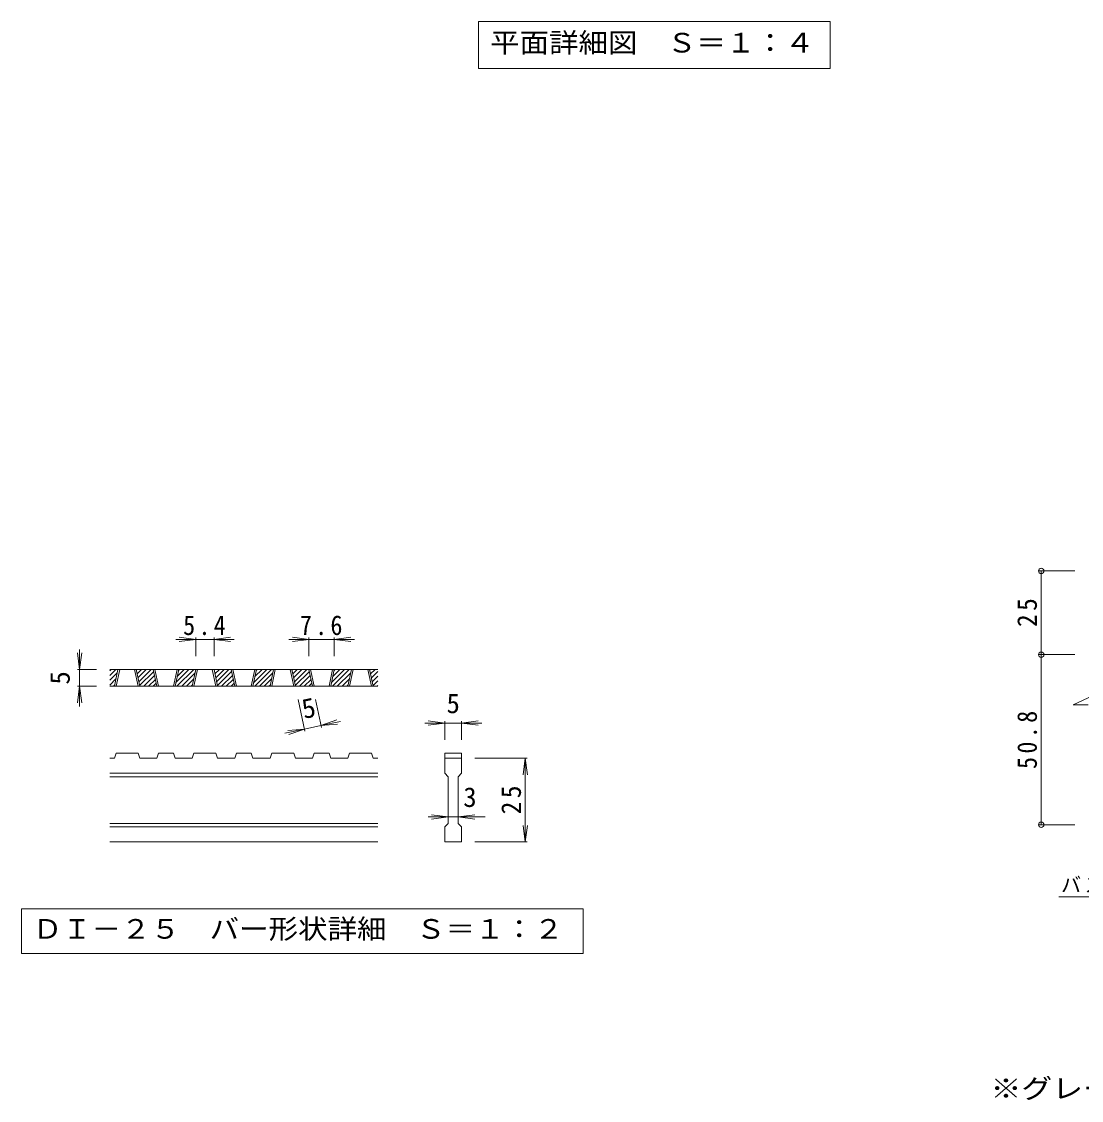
# Model space of a CAD drawing. Units: millimetres on the paper, enlarged 4 times, with parts at other scales. Extents: x -913 to 825, y -789 to 748.
# Drawn here: x -913 to -280, y -652 to -7 of the extents above; entities that cross this region are included whole.
import ezdxf
from ezdxf.enums import TextEntityAlignment as Align

# ---------------------------------------------------------------- set-up
doc = ezdxf.new("R2010")
doc.units = ezdxf.units.MM
doc.header["$LTSCALE"] = 4
doc.header["$PDMODE"] = 32
doc.header["$PDSIZE"] = 3.2
for name, color, linetype, lineweight in [('A-5', 7, 'Continuous', 9), ('D-0', 3, 'Continuous', 9), ('D-2', 3, 'Continuous', 9), ('D-4', 7, 'Continuous', 9), ('D-5', 7, 'Continuous', 9)]:
    doc.layers.add(name, color=color, linetype=linetype, lineweight=lineweight)
doc.styles.add('ＭＳ ゴシック', font='')
doc.styles.get('ＭＳ ゴシック').set_extended_font_data('MS Gothic')

msp = doc.modelspace()

# ---------------------------------------------------------------- linework, layer by layer
at = {"layer": 'A-5'}
for p, q in [((-640.268, -7.482), (-640.268, -35.482)), ((-640.268, -7.482), (-430.268, -7.482)), ((-430.268, -7.482), (-430.268, -35.482)), ((-640.268, -35.482), (-430.268, -35.482))]:
    msp.add_line(p, q, dxfattribs=at)
at = {"layer": 'D-0'}
for p, q in [((-860.268, -398.046), (-856.641, -394.419)), ((-860.268, -395.218), (-859.469, -394.419)), ((-700.268, -394.419), (-860.268, -394.419)), ((-860.268, -400.874), (-855.803, -396.41)), ((-857.517, -404.42), (-855.377, -394.419)), ((-856.517, -404.42), (-854.377, -394.419)), ((-845.517, -394.419), (-843.377, -404.42)), ((-844.517, -394.419), (-842.377, -404.42)), ((-844.449, -394.739), (-844.129, -394.419)), ((-843.95, -397.069), (-841.301, -394.419)), ((-843.451, -399.398), (-838.473, -394.419)), ((-842.953, -401.728), (-835.644, -394.419)), ((-842.454, -404.058), (-834.031, -395.634)), ((-839.987, -404.42), (-833.532, -397.964)), ((-832.151, -404.42), (-834.291, -394.419)), ((-831.151, -404.42), (-833.291, -394.419)), ((-820.151, -394.419), (-822.291, -404.42)), ((-819.151, -394.419), (-821.291, -404.42)), ((-820.821, -402.223), (-813.017, -394.419)), ((-820.188, -404.42), (-810.188, -394.419)), ((-820.05, -398.625), (-815.845, -394.419)), ((-819.28, -395.026), (-818.674, -394.419)), ((-817.36, -404.42), (-809.35, -396.41)), ((-811.064, -404.42), (-808.924, -394.419)), ((-810.064, -404.42), (-807.924, -394.419)), ((-799.064, -394.419), (-796.924, -404.42)), ((-798.064, -394.419), (-795.924, -404.42)), ((-797.996, -394.739), (-797.677, -394.419)), ((-797.497, -397.069), (-794.848, -394.419)), ((-796.999, -399.398), (-792.02, -394.419)), ((-796.5, -401.728), (-789.191, -394.419)), ((-796.001, -404.058), (-787.578, -395.634)), ((-793.535, -404.42), (-787.079, -397.964)), ((-785.698, -404.42), (-787.838, -394.419)), ((-784.698, -404.42), (-786.838, -394.419)), ((-773.698, -394.419), (-775.838, -404.42)), ((-772.698, -394.419), (-774.838, -404.42)), ((-774.368, -402.223), (-766.564, -394.419)), ((-773.736, -404.42), (-763.735, -394.419)), ((-773.598, -398.625), (-769.392, -394.419)), ((-772.828, -395.026), (-772.221, -394.419)), ((-770.907, -404.42), (-762.897, -396.41)), ((-764.611, -404.42), (-762.471, -394.419)), ((-763.611, -404.42), (-761.471, -394.419)), ((-752.611, -394.419), (-750.471, -404.42)), ((-751.611, -394.419), (-749.471, -404.42)), ((-751.543, -394.739), (-751.224, -394.419)), ((-751.044, -397.069), (-748.395, -394.419)), ((-750.546, -399.398), (-745.567, -394.419)), ((-750.047, -401.728), (-742.738, -394.419)), ((-749.549, -404.058), (-741.125, -395.634)), ((-747.082, -404.42), (-740.626, -397.964)), ((-739.245, -404.42), (-741.385, -394.419)), ((-738.245, -404.42), (-740.385, -394.419)), ((-727.245, -394.419), (-729.385, -404.42)), ((-726.245, -394.419), (-728.385, -404.42)), ((-727.915, -402.223), (-720.111, -394.419)), ((-727.283, -404.42), (-717.283, -394.419)), ((-727.145, -398.625), (-722.939, -394.419)), ((-726.375, -395.026), (-725.768, -394.419)), ((-724.454, -404.42), (-716.444, -396.41)), ((-718.158, -404.42), (-716.018, -394.419)), ((-717.158, -404.42), (-715.018, -394.419)), ((-706.158, -394.419), (-704.018, -404.42)), ((-705.158, -394.419), (-703.018, -404.42)), ((-705.09, -394.739), (-704.771, -394.419)), ((-704.592, -397.069), (-701.942, -394.419)), ((-704.093, -399.398), (-700.268, -395.573)), ((-703.594, -401.728), (-700.268, -398.402)), ((-860.268, -403.703), (-856.573, -400.008)), ((-700.268, -404.42), (-860.268, -404.42)), ((-858.156, -404.42), (-857.343, -403.607)), ((-837.159, -404.42), (-833.033, -400.294)), ((-834.331, -404.42), (-832.535, -402.624)), ((-814.532, -404.42), (-810.12, -400.008)), ((-811.703, -404.42), (-810.89, -403.607)), ((-790.706, -404.42), (-786.581, -400.294)), ((-787.878, -404.42), (-786.082, -402.624)), ((-768.079, -404.42), (-763.667, -400.008)), ((-765.25, -404.42), (-764.437, -403.607)), ((-744.253, -404.42), (-740.128, -400.294)), ((-741.425, -404.42), (-739.629, -402.624)), ((-721.626, -404.42), (-717.214, -400.008)), ((-718.797, -404.42), (-717.985, -403.607)), ((-703.096, -404.058), (-700.268, -401.23)), ((-700.629, -404.42), (-700.268, -404.058)), ((-857.517, -447.419), (-856.517, -444.42)), ((-843.377, -444.42), (-856.517, -444.42)), ((-843.377, -444.42), (-842.377, -447.419)), ((-832.151, -447.419), (-831.151, -444.42)), ((-822.291, -444.42), (-831.151, -444.42)), ((-822.291, -444.42), (-821.291, -447.419)), ((-811.064, -447.419), (-810.064, -444.42)), ((-796.924, -444.42), (-810.064, -444.42)), ((-795.924, -447.419), (-796.924, -444.42)), ((-785.698, -447.419), (-784.698, -444.42)), ((-775.838, -444.42), (-784.698, -444.42)), ((-775.838, -444.42), (-774.838, -447.419)), ((-764.611, -447.419), (-763.611, -444.42)), ((-763.611, -444.42), (-750.471, -444.42)), ((-749.471, -447.419), (-750.471, -444.42)), ((-739.245, -447.419), (-738.245, -444.42)), ((-729.385, -444.42), (-738.245, -444.42)), ((-729.385, -444.42), (-728.385, -447.419)), ((-718.158, -447.419), (-717.158, -444.42)), ((-717.158, -444.42), (-704.018, -444.42)), ((-703.018, -447.419), (-704.018, -444.42)), ((-660.268, -444.42), (-650.268, -444.42)), ((-660.268, -444.42), (-660.268, -447.419)), ((-650.268, -444.42), (-650.268, -447.419)), ((-857.517, -447.419), (-860.268, -447.419)), ((-832.151, -447.419), (-842.377, -447.419)), ((-811.064, -447.419), (-821.291, -447.419)), ((-785.698, -447.419), (-795.924, -447.419)), ((-764.611, -447.419), (-774.838, -447.419)), ((-739.245, -447.419), (-749.471, -447.419)), ((-718.158, -447.419), (-728.385, -447.419)), ((-700.268, -447.419), (-703.018, -447.419)), ((-660.268, -447.419), (-650.268, -447.419)), ((-660.268, -456.419), (-660.268, -447.419)), ((-650.268, -447.419), (-650.268, -456.419)), ((-700.268, -456.419), (-860.268, -456.419)), ((-660.268, -456.419), (-658.268, -458.419)), ((-652.268, -458.419), (-650.268, -456.419)), ((-700.268, -458.419), (-860.268, -458.419)), ((-658.268, -486.419), (-658.268, -458.419)), ((-652.268, -458.419), (-652.268, -486.419)), ((-700.268, -486.419), (-860.268, -486.419)), ((-700.268, -488.419), (-860.268, -488.419)), ((-652.268, -486.419), (-650.268, -488.419)), ((-650.268, -488.419), (-650.268, -497.419)), ((-700.268, -497.419), (-860.268, -497.419)), ((-650.268, -497.419), (-660.268, -497.419))]:
    msp.add_line(p, q, dxfattribs=at)
msp.add_lwpolyline([(-660.268, -497.419), (-660.268, -488.419), (-658.268, -486.419)], dxfattribs=at)
at = {"layer": 'D-0', "color": 7}
msp.add_lwpolyline([(-912.929, -537.419), (-912.929, -564), (-577.606, -564), (-577.606, -537.419)], close=True, dxfattribs=at)
at = {"layer": 'D-2'}
for q in [(-267.277, -407.201), (-276.269, -415.484)]:
    msp.add_line((-285.116, -415.484), q, dxfattribs=at)
at = {"layer": 'D-4'}
for p, q in [((-305.469, -335.542), (-284.269, -335.542)), ((-304.269, -335.542), (-304.269, -385.542)), ((-808.924, -376.419), (-820.924, -376.419)), ((-808.924, -376.419), (-818.839, -375.114)), ((-808.924, -376.419), (-818.839, -377.725)), ((-808.924, -375.219), (-808.924, -386.419)), ((-798.064, -376.419), (-808.924, -376.419)), ((-798.064, -376.419), (-788.15, -375.114)), ((-798.064, -375.219), (-798.064, -386.419)), ((-798.064, -376.419), (-788.15, -377.725)), ((-798.064, -376.419), (-786.064, -376.419)), ((-741.385, -376.419), (-753.385, -376.419)), ((-741.385, -376.419), (-751.299, -375.114)), ((-741.385, -376.419), (-751.299, -377.725)), ((-741.385, -375.219), (-741.385, -386.419)), ((-726.245, -376.419), (-741.385, -376.419)), ((-726.245, -376.419), (-716.33, -375.114)), ((-726.245, -375.219), (-726.245, -386.419)), ((-726.245, -376.419), (-716.33, -377.725)), ((-726.245, -376.419), (-714.245, -376.419)), ((-878.268, -394.419), (-879.573, -384.505)), ((-878.268, -394.419), (-878.268, -382.419)), ((-878.268, -394.419), (-876.962, -384.505)), ((-305.469, -385.542), (-284.269, -385.542)), ((-304.269, -385.542), (-304.269, -487.142)), ((-879.468, -394.419), (-868.268, -394.419)), ((-878.268, -394.419), (-878.268, -404.42)), ((-878.268, -404.42), (-879.573, -414.334)), ((-879.468, -404.42), (-868.268, -404.42)), ((-878.268, -404.42), (-876.962, -414.334)), ((-878.268, -404.42), (-878.268, -416.42)), ((-743.75, -431.154), (-747.797, -412.242)), ((-733.972, -429.062), (-737.571, -412.242)), ((-734.223, -427.888), (-724.801, -424.537)), ((-660.268, -426.42), (-670.182, -425.114)), ((-660.268, -425.22), (-660.268, -436.42)), ((-650.268, -426.42), (-640.353, -425.114)), ((-650.268, -425.22), (-650.268, -436.42)), ((-744.001, -429.981), (-755.736, -432.492)), ((-744.001, -429.981), (-753.969, -430.779)), ((-744.001, -429.981), (-753.423, -433.332)), ((-734.223, -427.888), (-744.001, -429.981)), ((-734.223, -427.888), (-722.488, -425.377)), ((-734.223, -427.888), (-724.255, -427.09)), ((-660.268, -426.42), (-672.268, -426.42)), ((-660.268, -426.42), (-670.182, -427.725)), ((-650.268, -426.42), (-660.268, -426.42)), ((-650.268, -426.42), (-640.353, -427.725)), ((-650.268, -426.42), (-638.268, -426.42)), ((-611.068, -447.419), (-642.268, -447.419)), ((-612.268, -447.419), (-613.573, -457.334)), ((-612.268, -497.419), (-612.268, -447.419)), ((-612.268, -447.419), (-610.963, -457.334)), ((-658.268, -482.419), (-670.268, -482.419)), ((-658.268, -482.419), (-668.182, -481.114)), ((-658.268, -482.419), (-668.182, -483.725)), ((-652.268, -482.419), (-658.268, -482.419)), ((-652.268, -482.419), (-642.353, -481.114)), ((-652.268, -482.419), (-642.353, -483.725)), ((-652.268, -482.419), (-636.268, -482.419)), ((-612.268, -497.419), (-613.573, -487.505)), ((-612.268, -497.419), (-610.963, -487.505)), ((-305.469, -487.142), (-284.269, -487.142)), ((-611.068, -497.419), (-642.268, -497.419))]:
    msp.add_line(p, q, dxfattribs=at)
for p in [(-304.269, -335.542), (-304.269, -385.542), (-304.269, -487.142)]:
    msp.add_point(p, dxfattribs=at)
at = {"layer": 'D-5'}
msp.add_line((-293.68, -530.149), (-224.433, -530.149), dxfattribs=at)

# ---------------------------------------------------------------- texts
at = {"layer": 'A-5', "color": 2, "style": 'ＭＳ ゴシック', "width": 1.1}
msp.add_text('平面詳細図\u3000Ｓ＝１：４', height=11.73, dxfattribs=at).set_placement((-633.268, -29.482), align=Align.BOTTOM_LEFT)
at = {"layer": 'D-0', "color": 2, "style": 'ＭＳ ゴシック', "width": 1.1}
msp.add_text('ＤＩ－２５\u3000バー形状詳細\u3000Ｓ＝１：２', height=11.73, dxfattribs=at).set_placement((-906.268, -558.71), align=Align.BOTTOM_LEFT)
at = {"layer": 'D-4', "color": 2, "style": 'ＭＳ ゴシック'}
for rotation, p in [(90, (-880.668, -403.419)), (12.079, (-743.526, -427.425))]:
    msp.add_text('5', height=11.73, rotation=rotation, dxfattribs=at).set_placement(p, align=Align.BOTTOM_LEFT)
for s, p in [('5', (-659.268, -424.02)), ('3', (-649.268, -480.019))]:
    msp.add_text(s, height=11.73, dxfattribs=at).set_placement(p, align=Align.BOTTOM_LEFT)
at = {"layer": 'D-4', "color": 2, "style": 'ＭＳ ゴシック', "width": 1.15}
msp.add_text('※グレーチングが受枠の上面より0.8mm高くなります。', height=11.73, dxfattribs=at).set_placement((-334.5, -654), align=Align.BOTTOM_LEFT)
at = {"layer": 'D-4', "color": 2, "char_height": 11.73, "attachment_point": 7, "rotation": 90, "style": 'ＭＳ ゴシック'}
for s, insert in [('\\T1.27;\\W0.95;25', (-306.669, -369.042)), ('\\T1.28;\\W0.9;50.8', (-306.669, -453.842)), ('\\T1.27;\\W0.95;25', (-614.668, -480.919))]:
    msp.add_mtext(s, dxfattribs=dict(at, insert=insert))
at = {"layer": 'D-4', "color": 2, "char_height": 11.73, "attachment_point": 7, "style": 'ＭＳ ゴシック'}
for s, insert in [('\\T1.27;\\W0.9;5.4', (-816.494, -374.019)), ('\\T1.27;\\W0.9;7.6', (-746.815, -374.019))]:
    msp.add_mtext(s, dxfattribs=dict(at, insert=insert))
at = {"layer": 'D-5', "insert": (-292.433, -528.246), "char_height": 8.798, "attachment_point": 7, "style": 'ＭＳ ゴシック'}
msp.add_mtext('\\T1.17;バスケット', dxfattribs=at)

doc.saveas('drawing.dxf')
